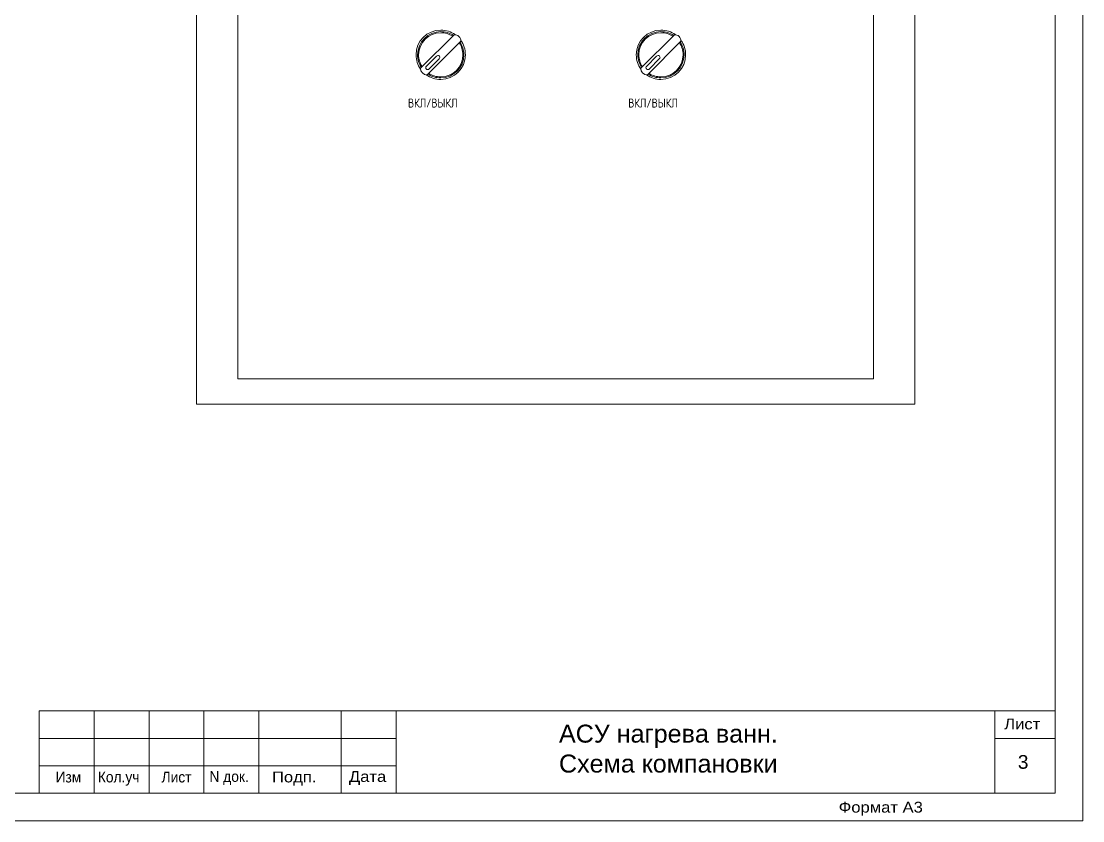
# Model space of a CAD drawing. Header units: inches. Extents: x 1904 to 4208, y 439 to 1413.
# Drawn here: x 3617 to 4208, y 439 to 884 of the extents above; entities that cross this region are included whole.
import ezdxf
from ezdxf.lldxf.tags import DXFTag

# ---------------------------------------------------------------- set-up
doc = ezdxf.new("R2010")
doc.units = ezdxf.units.IN
doc.header["$MEASUREMENT"] = 0
doc.layers.get('0').update_dxf_attribs({"lineweight": 15})
doc.styles.add('GHOST', font='')
doc.styles.get("Standard").update_dxf_attribs({"font": 'arial.ttf'})
doc.styles.get('GHOST').set_extended_font_data('GOST Type AU')
tags = doc.linetypes.add('New Line6', pattern=[0.5, 0.2, -0.3]).pattern_tags.tags
tags[6:7] = [DXFTag(74, 4), DXFTag(75, 0), DXFTag(340, '0'), DXFTag(46, 1.0), DXFTag(50, 0.0), DXFTag(44, 0.0), DXFTag(45, 0.0)]
tags[4:5] = [DXFTag(74, 4), DXFTag(75, 0), DXFTag(340, '0'), DXFTag(46, 1.0), DXFTag(50, 0.0), DXFTag(44, 0.0), DXFTag(45, 0.0)]

msp = doc.modelspace()

# ---------------------------------------------------------------- linework, layer by layer
at = {"color": 0, "lineweight": 15}
for p, q in [((4192.5, 1332.01), (4192.5, 454.49)), ((3714.35, 671.19), (3714.35, 1171.19)), ((4114.35, 1171.19), (4114.35, 671.19)), ((4114.35, 671.19), (3714.35, 671.19)), ((3626.73, 500.37), (4192.5, 500.37)), ((3626.73, 454.49), (3626.73, 500.37)), ((3657.31, 454.49), (3657.31, 500.37)), ((3687.89, 454.49), (3687.89, 500.37)), ((3718.48, 454.49), (3718.48, 500.37)), ((3749.06, 454.49), (3749.06, 500.37)), ((3794.93, 454.49), (3794.93, 500.37)), ((3825.51, 454.49), (3825.51, 500.37)), ((4158.86, 454.49), (4158.86, 500.37)), ((3825.51, 485.07), (3626.73, 485.07)), ((4158.86, 485.07), (4192.5, 485.07)), ((3626.73, 469.78), (3825.51, 469.78)), ((4192.5, 454.49), (2947.81, 454.49))]:
    msp.add_line(p, q, dxfattribs=at)
at = {"color": 0, "linetype": 'New Line6', "lineweight": 15}
for p, q in [((3737.35, 685.19), (3737.35, 1157.19)), ((4091.35, 1157.19), (4091.35, 685.19)), ((4091.35, 685.19), (3737.35, 685.19))]:
    msp.add_line(p, q, dxfattribs=at)
at = {"color": 0, "lineweight": 15}
msp.add_lwpolyline([(2923.35, 439.2), (4207.79, 439.2), (4207.79, 1347.48), (2923.35, 1347.48)], close=True, dxfattribs=at)
for points, knots in [([(3858.26, 876.9), (3856.01, 878.5), (3853.27, 879.43), (3850.31, 879.43), (3850.31, 879.43), (3842.72, 879.43), (3836.56, 873.28), (3836.56, 865.69), (3836.56, 865.69), (3836.56, 862.73), (3837.5, 859.99), (3839.09, 857.74)], [1.3219175, 1.3219175, 1.3219175, 1.3219175, 1.4, 1.4, 1.4, 1.4, 1.6, 1.6, 1.6, 1.6, 1.6780225, 1.6780225, 1.6780225, 1.6780225]), ([(3857.39, 876.44), (3855.36, 877.78), (3852.92, 878.57), (3850.31, 878.57), (3850.31, 878.57), (3843.19, 878.57), (3837.43, 872.8), (3837.43, 865.69), (3837.43, 865.69), (3837.43, 863.07), (3838.21, 860.64), (3839.55, 858.61)], [0.3264147, 0.3264147, 0.3264147, 0.3264147, 0.4, 0.4, 0.4, 0.4, 0.6, 0.6, 0.6, 0.6, 0.6735885, 0.6735885, 0.6735885, 0.6735885]), ([(3856.98, 876.04), (3855.06, 877.28), (3852.77, 878), (3850.31, 878), (3850.31, 878), (3843.51, 878), (3837.99, 872.49), (3837.99, 865.69), (3837.99, 865.69), (3837.99, 863.23), (3838.71, 860.94), (3839.96, 859.01)], [0.3276391, 0.3276391, 0.3276391, 0.3276391, 0.4, 0.4, 0.4, 0.4, 0.6, 0.6, 0.6, 0.6, 0.6723708, 0.6723708, 0.6723708, 0.6723708]), ([(3856.98, 876.04), (3855.06, 877.28), (3852.77, 878), (3850.31, 878), (3850.31, 878), (3843.51, 878), (3837.99, 872.49), (3837.99, 865.69), (3837.99, 865.69), (3837.99, 863.23), (3838.71, 860.94), (3839.96, 859.01)], [0.3276387, 0.3276387, 0.3276387, 0.3276387, 0.4, 0.4, 0.4, 0.4, 0.6, 0.6, 0.6, 0.6, 0.6723708, 0.6723708, 0.6723708, 0.6723708]), ([(3861.44, 873.24), (3861.44, 873.24), (3842.74, 854.54), (3842.74, 854.54), (3842.74, 854.54), (3840.7, 854.44), (3838.88, 856.26), (3839.11, 858.17), (3839.11, 858.17), (3839.11, 858.17), (3857.81, 876.87), (3857.81, 876.87), (3857.81, 876.87), (3859.67, 877.18), (3861.71, 875.06), (3861.44, 873.24), (3861.44, 873.24), (3861.44, 873.24), (3861.44, 873.24), (3861.44, 873.24)], [0, 0, 0, 0, 0.2, 0.2, 0.2, 0.2, 0.4, 0.4, 0.4, 0.4, 0.6, 0.6, 0.6, 0.6, 0.8, 0.8, 0.8, 0.8, 1, 1, 1, 1]), ([(3980.89, 876.9), (3978.64, 878.5), (3975.9, 879.43), (3972.93, 879.43), (3972.93, 879.43), (3965.35, 879.43), (3959.19, 873.28), (3959.19, 865.69), (3959.19, 865.69), (3959.19, 862.73), (3960.13, 859.99), (3961.72, 857.74)], [1.3219175, 1.3219175, 1.3219175, 1.3219175, 1.4, 1.4, 1.4, 1.4, 1.6, 1.6, 1.6, 1.6, 1.6780225, 1.6780225, 1.6780225, 1.6780225]), ([(3980.02, 876.44), (3977.98, 877.78), (3975.55, 878.57), (3972.93, 878.57), (3972.93, 878.57), (3965.82, 878.57), (3960.06, 872.8), (3960.06, 865.69), (3960.06, 865.69), (3960.06, 863.07), (3960.84, 860.64), (3962.18, 858.61)], [0.3264147, 0.3264147, 0.3264147, 0.3264147, 0.4, 0.4, 0.4, 0.4, 0.6, 0.6, 0.6, 0.6, 0.6735885, 0.6735885, 0.6735885, 0.6735885]), ([(3979.61, 876.04), (3977.69, 877.28), (3975.4, 878), (3972.93, 878), (3972.93, 878), (3966.14, 878), (3960.62, 872.49), (3960.62, 865.69), (3960.62, 865.69), (3960.62, 863.23), (3961.34, 860.94), (3962.59, 859.01)], [0.3276391, 0.3276391, 0.3276391, 0.3276391, 0.4, 0.4, 0.4, 0.4, 0.6, 0.6, 0.6, 0.6, 0.6723708, 0.6723708, 0.6723708, 0.6723708]), ([(3979.61, 876.04), (3977.69, 877.28), (3975.4, 878), (3972.93, 878), (3972.93, 878), (3966.14, 878), (3960.62, 872.49), (3960.62, 865.69), (3960.62, 865.69), (3960.62, 863.23), (3961.34, 860.94), (3962.59, 859.01)], [0.3276387, 0.3276387, 0.3276387, 0.3276387, 0.4, 0.4, 0.4, 0.4, 0.6, 0.6, 0.6, 0.6, 0.6723708, 0.6723708, 0.6723708, 0.6723708]), ([(3984.07, 873.24), (3984.07, 873.24), (3965.37, 854.54), (3965.37, 854.54), (3965.37, 854.54), (3963.33, 854.44), (3961.51, 856.26), (3961.74, 858.17), (3961.74, 858.17), (3961.74, 858.17), (3980.44, 876.87), (3980.44, 876.87), (3980.44, 876.87), (3982.29, 877.18), (3984.33, 875.06), (3984.07, 873.24), (3984.07, 873.24), (3984.07, 873.24), (3984.07, 873.24), (3984.07, 873.24)], [0, 0, 0, 0, 0.2, 0.2, 0.2, 0.2, 0.4, 0.4, 0.4, 0.4, 0.6, 0.6, 0.6, 0.6, 0.8, 0.8, 0.8, 0.8, 1, 1, 1, 1]), ([(3842.25, 854.55), (3844.52, 852.91), (3847.3, 851.95), (3850.31, 851.95), (3850.31, 851.95), (3850.31, 851.95), (3850.31, 851.95), (3850.31, 851.95), (3857.9, 851.95), (3864.05, 858.1), (3864.05, 865.69), (3864.05, 865.69), (3864.05, 868.69), (3863.09, 871.46), (3861.46, 873.72)], [0.7207552, 0.7207552, 0.7207552, 0.7207552, 0.8, 0.8, 0.8, 0.8, 1, 1, 1, 1.2, 1.2, 1.2, 1.2, 1.2789763, 1.2789763, 1.2789763, 1.2789763]), ([(3843.17, 854.97), (3845.21, 853.61), (3847.67, 852.81), (3850.31, 852.81), (3850.31, 852.81), (3850.31, 852.81), (3850.31, 852.81), (3850.31, 852.81), (3857.42, 852.81), (3863.18, 858.58), (3863.18, 865.69), (3863.18, 865.69), (3863.18, 868.33), (3862.39, 870.78), (3861.02, 872.82)], [0.7257734, 0.7257734, 0.7257734, 0.7257734, 0.8, 0.8, 0.8, 0.8, 1, 1, 1, 1.2, 1.2, 1.2, 1.2, 1.274218, 1.274218, 1.274218, 1.274218]), ([(3843.58, 855.38), (3845.51, 854.11), (3847.82, 853.38), (3850.31, 853.38), (3850.31, 853.38), (3850.31, 853.38), (3850.31, 853.38), (3850.31, 853.38), (3857.11, 853.38), (3862.62, 858.89), (3862.62, 865.69), (3862.62, 865.69), (3862.62, 868.17), (3861.88, 870.48), (3860.62, 872.42)], [0.7269678, 0.7269678, 0.7269678, 0.7269678, 0.8, 0.8, 0.8, 0.8, 1, 1, 1, 1.2, 1.2, 1.2, 1.2, 1.2730287, 1.2730287, 1.2730287, 1.2730287]), ([(3843.58, 855.38), (3845.51, 854.11), (3847.82, 853.38), (3850.31, 853.38), (3850.31, 853.38), (3850.31, 853.38), (3850.31, 853.38), (3850.31, 853.38), (3857.11, 853.38), (3862.62, 858.89), (3862.62, 865.69), (3862.62, 865.69), (3862.62, 868.17), (3861.88, 870.48), (3860.62, 872.42)], [0.7269678, 0.7269678, 0.7269678, 0.7269678, 0.8, 0.8, 0.8, 0.8, 1, 1, 1, 1.2, 1.2, 1.2, 1.2, 1.273028, 1.273028, 1.273028, 1.273028]), ([(3964.88, 854.55), (3967.15, 852.91), (3969.93, 851.95), (3972.93, 851.95), (3972.93, 851.95), (3972.93, 851.95), (3972.93, 851.95), (3972.93, 851.95), (3980.52, 851.95), (3986.68, 858.1), (3986.68, 865.69), (3986.68, 865.69), (3986.68, 868.69), (3985.72, 871.46), (3984.09, 873.72)], [0.7207552, 0.7207552, 0.7207552, 0.7207552, 0.8, 0.8, 0.8, 0.8, 1, 1, 1, 1.2, 1.2, 1.2, 1.2, 1.2789763, 1.2789763, 1.2789763, 1.2789763]), ([(3965.8, 854.97), (3967.84, 853.61), (3970.3, 852.81), (3972.93, 852.81), (3972.93, 852.81), (3972.93, 852.81), (3972.93, 852.81), (3972.93, 852.81), (3980.04, 852.81), (3985.81, 858.58), (3985.81, 865.69), (3985.81, 865.69), (3985.81, 868.33), (3985.02, 870.78), (3983.65, 872.82)], [0.7257734, 0.7257734, 0.7257734, 0.7257734, 0.8, 0.8, 0.8, 0.8, 1, 1, 1, 1.2, 1.2, 1.2, 1.2, 1.274218, 1.274218, 1.274218, 1.274218]), ([(3966.21, 855.38), (3968.14, 854.11), (3970.45, 853.38), (3972.93, 853.38), (3972.93, 853.38), (3972.93, 853.38), (3972.93, 853.38), (3972.93, 853.38), (3979.73, 853.38), (3985.25, 858.89), (3985.25, 865.69), (3985.25, 865.69), (3985.25, 868.17), (3984.51, 870.48), (3983.25, 872.42)], [0.7269678, 0.7269678, 0.7269678, 0.7269678, 0.8, 0.8, 0.8, 0.8, 1, 1, 1, 1.2, 1.2, 1.2, 1.2, 1.2730287, 1.2730287, 1.2730287, 1.2730287]), ([(3966.21, 855.38), (3968.14, 854.11), (3970.45, 853.38), (3972.93, 853.38), (3972.93, 853.38), (3972.93, 853.38), (3972.93, 853.38), (3972.93, 853.38), (3979.73, 853.38), (3985.25, 858.89), (3985.25, 865.69), (3985.25, 865.69), (3985.25, 868.17), (3984.51, 870.48), (3983.25, 872.42)], [0.7269678, 0.7269678, 0.7269678, 0.7269678, 0.8, 0.8, 0.8, 0.8, 1, 1, 1, 1.2, 1.2, 1.2, 1.2, 1.273028, 1.273028, 1.273028, 1.273028]), ([(3849.39, 863.36), (3849.39, 863.36), (3843.87, 857.83), (3843.87, 857.83), (3843.87, 857.83), (3843.39, 857.36), (3842.7, 857.28), (3842.33, 857.65), (3842.33, 857.65), (3842.33, 857.65), (3842.18, 857.8), (3842.18, 857.8), (3842.18, 857.8), (3841.81, 858.18), (3841.88, 858.87), (3842.36, 859.34), (3842.36, 859.34), (3842.36, 859.34), (3847.88, 864.87), (3847.88, 864.87), (3847.88, 864.87), (3848.35, 865.34), (3849.05, 865.42), (3849.42, 865.05), (3849.42, 865.05), (3849.42, 865.05), (3849.57, 864.9), (3849.57, 864.9), (3849.57, 864.9), (3849.94, 864.52), (3849.86, 863.83), (3849.39, 863.36), (3849.39, 863.36), (3849.39, 863.36), (3849.39, 863.36), (3849.39, 863.36)], [0, 0, 0, 0, 0.111111, 0.111111, 0.111111, 0.111111, 0.222222, 0.222222, 0.222222, 0.222222, 0.333333, 0.333333, 0.333333, 0.333333, 0.444444, 0.444444, 0.444444, 0.444444, 0.555556, 0.555556, 0.555556, 0.555556, 0.666667, 0.666667, 0.666667, 0.666667, 0.777778, 0.777778, 0.777778, 0.777778, 0.888889, 0.888889, 0.888889, 0.888889, 1, 1, 1, 1]), ([(3972.02, 863.36), (3972.02, 863.36), (3966.5, 857.83), (3966.5, 857.83), (3966.5, 857.83), (3966.02, 857.36), (3965.33, 857.28), (3964.96, 857.65), (3964.96, 857.65), (3964.96, 857.65), (3964.81, 857.8), (3964.81, 857.8), (3964.81, 857.8), (3964.43, 858.18), (3964.51, 858.87), (3964.99, 859.34), (3964.99, 859.34), (3964.99, 859.34), (3970.51, 864.87), (3970.51, 864.87), (3970.51, 864.87), (3970.98, 865.34), (3971.67, 865.42), (3972.05, 865.05), (3972.05, 865.05), (3972.05, 865.05), (3972.2, 864.9), (3972.2, 864.9), (3972.2, 864.9), (3972.57, 864.52), (3972.49, 863.83), (3972.02, 863.36), (3972.02, 863.36), (3972.02, 863.36), (3972.02, 863.36), (3972.02, 863.36)], [0, 0, 0, 0, 0.111111, 0.111111, 0.111111, 0.111111, 0.222222, 0.222222, 0.222222, 0.222222, 0.333333, 0.333333, 0.333333, 0.333333, 0.444444, 0.444444, 0.444444, 0.444444, 0.555556, 0.555556, 0.555556, 0.555556, 0.666667, 0.666667, 0.666667, 0.666667, 0.777778, 0.777778, 0.777778, 0.777778, 0.888889, 0.888889, 0.888889, 0.888889, 1, 1, 1, 1])]:
    msp.add_open_spline(points, degree=3, knots=knots, dxfattribs=at)

# ---------------------------------------------------------------- texts
for s, width, p in [('Лист', 1.1, (4164.06, 490.09)), ('Изм', 0.913, (3635.86, 460.53)), ('Кол.уч', 0.913, (3659.41, 460.57)), ('Лист', 0.913, (3694.89, 460.53)), ('N док.', 0.913, (3721.55, 460.86)), ('Подп.', 1.1, (3756.36, 460.57)), ('Дата', 1.1, (3799.22, 460.85)), ('Формат А3', 1.1, (4071.89, 443.77))]:
    msp.add_text(s, height=6.009, dxfattribs=dict(at, width=width)).set_placement(p)
at = {"lineweight": 15, "char_height": 5, "attachment_point": 1, "style": 'GHOST'}
for insert in [(3832.1, 841.33), (3954.73, 841.33)]:
    msp.add_mtext_dynamic_manual_height_columns('ВКЛ/ВЫКЛ', width=91.9822, gutter_width=1, heights=[0], dxfattribs=dict(at, insert=insert))
at = {"color": 0, "lineweight": 15, "insert": (3916.15, 492.72), "char_height": 10, "width": 206.8738, "attachment_point": 1}
msp.add_mtext('АСУ нагрева ванн. \\PСхема компановки', dxfattribs=at)
at = {"color": 0, "lineweight": 15, "insert": (4171.61, 475.8), "char_height": 7.65, "attachment_point": 1}
msp.add_mtext_dynamic_manual_height_columns('3', width=95.7703, gutter_width=38.23, heights=[9.34], dxfattribs=at)

doc.saveas('drawing.dxf')
